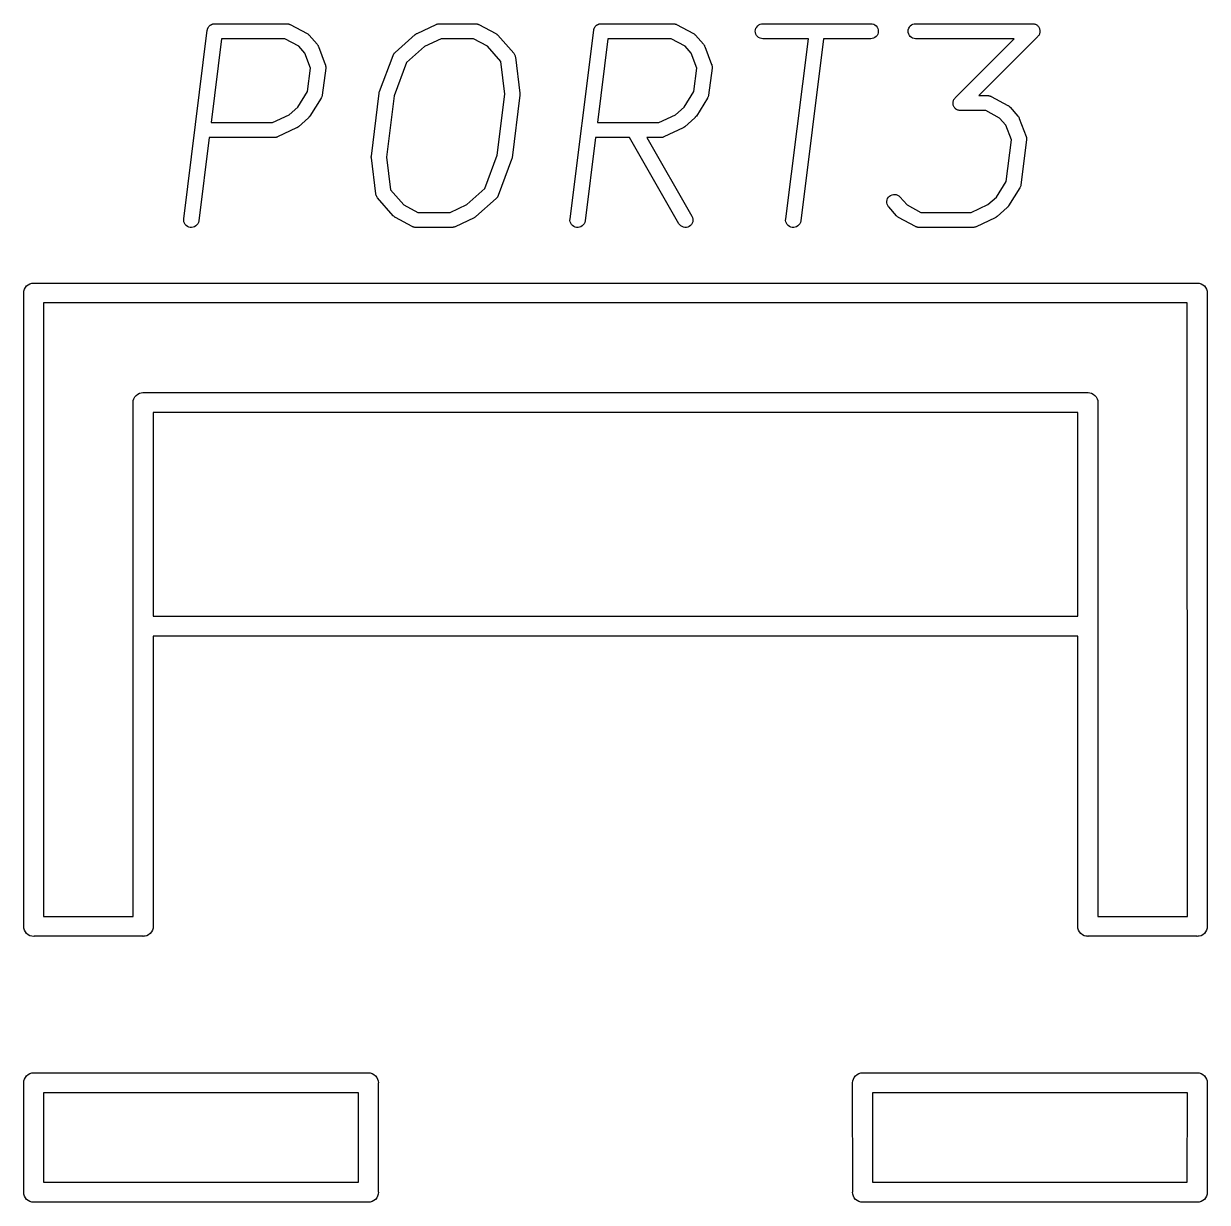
# Model space of a CAD drawing. Extents: x 122.2 to 176.2, y -122.3 to -87.7.
# Drawn here: x 138.2 to 145.77, y -104.27 to -96.73 of the extents above; entities that cross this region are included whole.
import ezdxf

# ---------------------------------------------------------------- set-up
doc = ezdxf.new("R2010")
doc.units = 0
doc.layers.add('BLACK', color=7, linetype='CONTINUOUS')

msp = doc.modelspace()

# ---------------------------------------------------------------- linework, layer by layer
at = {"layer": 'BLACK', "linetype": 'CONTINUOUS'}
for p, q in [((139.225, -97.9806), (139.376, -96.7741)), ((139.376, -96.7734), (139.377, -96.7719)), ((139.376, -96.7741), (139.376, -96.7734)), ((139.377, -96.7703), (139.378, -96.7673)), ((139.377, -96.7719), (139.377, -96.7703)), ((139.378, -96.7642), (139.379, -96.7628)), ((139.378, -96.7673), (139.378, -96.7642)), ((139.379, -96.7628), (139.38, -96.7613)), ((139.38, -96.7613), (139.381, -96.7585)), ((139.381, -96.7585), (139.382, -96.7557)), ((139.382, -96.7557), (139.383, -96.7544)), ((139.383, -96.7544), (139.384, -96.7531)), ((139.384, -96.7531), (139.386, -96.7506)), ((139.386, -96.7506), (139.388, -96.7481)), ((139.388, -96.7481), (139.389, -96.747)), ((139.389, -96.747), (139.39, -96.7458)), ((139.39, -96.7458), (139.392, -96.7438)), ((139.392, -96.7438), (139.395, -96.7416)), ((139.395, -96.7416), (139.396, -96.7408)), ((139.396, -96.7408), (139.397, -96.7398)), ((139.397, -96.7398), (139.4, -96.7384)), ((139.4, -96.7384), (139.403, -96.7367)), ((139.403, -96.7367), (139.404, -96.7362)), ((139.404, -96.7362), (139.406, -96.7354)), ((139.406, -96.7354), (139.409, -96.7345)), ((139.409, -96.7345), (139.412, -96.7334)), ((139.412, -96.7334), (139.413, -96.7332)), ((139.413, -96.7332), (139.415, -96.7327)), ((139.415, -96.7327), (139.418, -96.7324)), ((139.418, -96.7324), (139.421, -96.7319)), ((139.421, -96.7319), (139.422, -96.7319)), ((139.422, -96.7319), (139.424, -96.7318)), ((139.424, -96.7318), (139.884, -96.7318)), ((139.884, -96.7318), (139.886, -96.732)), ((139.884, -96.7318), (139.884, -96.7318)), ((139.886, -96.732), (139.888, -96.732)), ((139.888, -96.732), (139.891, -96.7325)), ((139.891, -96.7325), (139.894, -96.7328)), ((139.894, -96.7328), (139.896, -96.7335)), ((139.896, -96.7335), (139.898, -96.7339)), ((139.898, -96.7339), (139.9, -96.7349)), ((139.9, -96.7349), (139.903, -96.7357)), ((139.903, -96.7357), (139.904, -96.7367)), ((139.904, -96.7367), (139.906, -96.7375)), ((139.906, -96.7375), (140.014, -96.7949)), ((140.716, -96.7948), (140.718, -96.7938)), ((140.718, -96.7938), (140.84, -96.7364)), ((140.84, -96.7361), (140.841, -96.7358)), ((140.84, -96.7364), (140.84, -96.7361)), ((140.841, -96.7358), (140.842, -96.7354)), ((140.842, -96.7354), (140.846, -96.7343)), ((140.846, -96.7343), (140.849, -96.7331)), ((140.849, -96.7331), (140.85, -96.733)), ((140.85, -96.733), (140.851, -96.7327)), ((140.851, -96.7327), (140.855, -96.7323)), ((140.855, -96.7323), (140.859, -96.7318)), ((140.859, -96.7318), (140.859, -96.7319)), ((140.859, -96.7319), (140.86, -96.7318)), ((140.86, -96.7318), (141.09, -96.7318)), ((141.09, -96.7318), (141.091, -96.7318)), ((141.091, -96.7318), (141.093, -96.732)), ((141.093, -96.732), (141.095, -96.732)), ((141.095, -96.732), (141.098, -96.7325)), ((141.098, -96.7325), (141.1, -96.7328)), ((141.1, -96.7328), (141.102, -96.7335)), ((141.102, -96.7335), (141.104, -96.7339)), ((141.104, -96.7339), (141.107, -96.7349)), ((141.107, -96.7349), (141.109, -96.7357)), ((141.109, -96.7357), (141.111, -96.7367)), ((141.111, -96.7367), (141.113, -96.7375)), ((141.113, -96.7375), (141.221, -96.7949)), ((141.696, -97.9806), (141.847, -96.7741)), ((141.847, -96.7703), (141.848, -96.7673)), ((141.847, -96.7719), (141.847, -96.7703)), ((141.847, -96.7734), (141.847, -96.7719)), ((141.847, -96.7741), (141.847, -96.7734)), ((141.848, -96.7673), (141.849, -96.7642)), ((141.849, -96.7628), (141.85, -96.7613)), ((141.849, -96.7642), (141.849, -96.7628)), ((141.85, -96.7613), (141.851, -96.7585)), ((141.851, -96.7585), (141.853, -96.7557)), ((141.853, -96.7557), (141.854, -96.7544)), ((141.854, -96.7531), (141.856, -96.7506)), ((141.854, -96.7544), (141.854, -96.7531)), ((141.856, -96.7506), (141.858, -96.7481)), ((141.858, -96.7481), (141.859, -96.747)), ((141.859, -96.747), (141.86, -96.7458)), ((141.86, -96.7458), (141.863, -96.7438)), ((141.863, -96.7438), (141.865, -96.7416)), ((141.865, -96.7416), (141.867, -96.7408)), ((141.867, -96.7408), (141.868, -96.7398)), ((141.868, -96.7398), (141.871, -96.7384)), ((141.871, -96.7384), (141.873, -96.7367)), ((141.873, -96.7367), (141.875, -96.7362)), ((141.875, -96.7362), (141.876, -96.7354)), ((141.876, -96.7354), (141.879, -96.7345)), ((141.879, -96.7345), (141.882, -96.7334)), ((141.882, -96.7334), (141.884, -96.7332)), ((141.884, -96.7332), (141.885, -96.7327)), ((141.885, -96.7327), (141.888, -96.7324)), ((141.888, -96.7324), (141.891, -96.7319)), ((141.891, -96.7319), (141.893, -96.7319)), ((141.893, -96.7319), (141.894, -96.7318)), ((141.894, -96.7318), (142.354, -96.7318)), ((142.354, -96.7318), (142.355, -96.7318)), ((142.355, -96.7318), (142.357, -96.732)), ((142.357, -96.732), (142.359, -96.732)), ((142.359, -96.732), (142.361, -96.7325)), ((142.361, -96.7325), (142.364, -96.7328)), ((142.364, -96.7328), (142.366, -96.7335)), ((142.366, -96.7335), (142.368, -96.7339)), ((142.368, -96.7339), (142.371, -96.7349)), ((142.371, -96.7349), (142.373, -96.7357)), ((142.373, -96.7357), (142.375, -96.7367)), ((142.375, -96.7367), (142.377, -96.7375)), ((142.377, -96.7375), (142.484, -96.7949)), ((142.88, -96.7797), (142.881, -96.7703)), ((142.881, -96.7891), (142.88, -96.7797)), ((142.881, -96.7703), (142.884, -96.7613)), ((142.884, -96.7981), (142.881, -96.7891)), ((142.884, -96.7613), (142.889, -96.7531)), ((142.889, -96.7531), (142.895, -96.7458)), ((142.895, -96.7458), (142.902, -96.7398)), ((142.902, -96.7398), (142.91, -96.7354)), ((142.91, -96.7354), (142.919, -96.7327)), ((142.919, -96.7327), (142.929, -96.7318)), ((142.929, -96.7318), (143.618, -96.7318)), ((143.618, -96.7318), (143.619, -96.7318)), ((143.619, -96.7318), (143.628, -96.7328)), ((143.628, -96.7328), (143.637, -96.7357)), ((143.637, -96.7357), (143.645, -96.7402)), ((143.645, -96.7402), (143.652, -96.7463)), ((143.652, -96.7463), (143.658, -96.7536)), ((143.658, -96.7536), (143.663, -96.762)), ((143.663, -96.762), (143.665, -96.771)), ((143.665, -96.7898), (143.663, -96.7987)), ((143.665, -96.771), (143.666, -96.7804)), ((143.666, -96.7804), (143.665, -96.7898)), ((143.857, -96.7797), (143.858, -96.7703)), ((143.858, -96.7891), (143.857, -96.7797)), ((143.858, -96.7703), (143.861, -96.7613)), ((143.861, -96.7981), (143.858, -96.7891)), ((143.861, -96.7613), (143.865, -96.7531)), ((143.865, -96.7531), (143.871, -96.7458)), ((143.871, -96.7458), (143.879, -96.7398)), ((143.879, -96.7398), (143.887, -96.7354)), ((143.887, -96.7354), (143.896, -96.7327)), ((143.896, -96.7327), (143.905, -96.7318)), ((143.905, -96.7318), (144.652, -96.7318)), ((144.652, -96.7318), (144.653, -96.7318)), ((144.653, -96.7318), (144.653, -96.7318)), ((144.653, -96.7318), (144.653, -96.7318)), ((144.653, -96.7318), (144.653, -96.7318)), ((144.653, -96.7318), (144.658, -96.7323)), ((144.658, -96.7323), (144.662, -96.7328)), ((144.662, -96.7328), (144.662, -96.7328)), ((144.662, -96.7328), (144.662, -96.7328)), ((144.662, -96.7328), (144.667, -96.7342)), ((144.667, -96.7342), (144.671, -96.7356)), ((144.671, -96.7356), (144.671, -96.7357)), ((144.671, -96.7357), (144.671, -96.7357)), ((144.671, -96.7357), (144.675, -96.738)), ((144.675, -96.738), (144.679, -96.7401)), ((144.679, -96.7401), (144.679, -96.7402)), ((144.679, -96.7402), (144.679, -96.7402)), ((144.679, -96.7402), (144.683, -96.7433)), ((144.683, -96.7433), (144.687, -96.7462)), ((144.687, -96.7462), (144.687, -96.7462)), ((144.687, -96.7462), (144.687, -96.7463)), ((144.687, -96.7463), (144.69, -96.7499)), ((144.69, -96.7499), (144.692, -96.7535)), ((144.692, -96.7535), (144.692, -96.7536)), ((144.692, -96.7536), (144.693, -96.7536)), ((144.693, -96.7536), (144.695, -96.7577)), ((144.695, -96.7577), (144.697, -96.7618)), ((144.697, -96.7618), (144.697, -96.7619)), ((144.697, -96.7619), (144.697, -96.762)), ((144.697, -96.762), (144.698, -96.7666)), ((144.698, -96.7941), (144.697, -96.7986)), ((144.698, -96.7666), (144.7, -96.7708)), ((144.699, -96.7898), (144.698, -96.7941)), ((144.7, -96.7849), (144.699, -96.7896)), ((144.699, -96.7896), (144.699, -96.7897)), ((144.699, -96.7897), (144.699, -96.7898)), ((144.7, -96.7708), (144.7, -96.7709)), ((144.7, -96.7709), (144.7, -96.771)), ((144.7, -96.771), (144.7, -96.7755)), ((144.7, -96.7755), (144.7, -96.7802)), ((144.7, -96.7802), (144.7, -96.7803)), ((144.7, -96.7803), (144.7, -96.7804)), ((144.7, -96.7804), (144.7, -96.7849)), ((139.467, -96.8283), (139.4, -97.3638)), ((139.872, -96.8283), (139.467, -96.8283)), ((139.961, -96.8759), (139.872, -96.8283)), ((140.014, -96.7949), (140.015, -96.7952)), ((140.015, -96.7952), (140.018, -96.7973)), ((140.018, -96.7973), (140.021, -96.7993)), ((140.021, -96.7993), (140.022, -96.8)), ((140.022, -96.8), (140.022, -96.8006)), ((140.022, -96.8006), (140.025, -96.8032)), ((140.025, -96.8032), (140.028, -96.8057)), ((140.028, -96.8057), (140.078, -96.8632)), ((140.078, -96.8632), (140.078, -96.8637)), ((140.078, -96.8637), (140.08, -96.8667)), ((140.08, -96.8667), (140.083, -96.8696)), ((140.083, -96.8696), (140.083, -96.8705)), ((140.577, -96.9163), (140.706, -96.8014)), ((140.706, -96.8014), (140.707, -96.801)), ((140.707, -96.801), (140.708, -96.7999)), ((140.708, -96.7999), (140.71, -96.7987)), ((140.71, -96.7987), (140.712, -96.7972)), ((140.712, -96.7972), (140.714, -96.7956)), ((140.714, -96.7956), (140.716, -96.7948)), ((140.871, -96.8283), (140.765, -96.8782)), ((141.078, -96.8283), (140.871, -96.8283)), ((141.167, -96.8759), (141.078, -96.8283)), ((141.221, -96.7949), (141.221, -96.7952)), ((141.221, -96.7952), (141.224, -96.7973)), ((141.224, -96.7973), (141.227, -96.7993)), ((141.227, -96.7993), (141.228, -96.8)), ((141.228, -96.8), (141.229, -96.8006)), ((141.229, -96.8006), (141.231, -96.8032)), ((141.231, -96.8032), (141.234, -96.8057)), ((141.234, -96.8057), (141.335, -96.9206)), ((141.937, -96.8283), (141.87, -97.3638)), ((142.342, -96.8283), (141.937, -96.8283)), ((142.431, -96.8759), (142.342, -96.8283)), ((142.484, -96.7949), (142.485, -96.7952)), ((142.485, -96.7952), (142.488, -96.7973)), ((142.488, -96.7973), (142.491, -96.7993)), ((142.491, -96.7993), (142.492, -96.8)), ((142.492, -96.8), (142.493, -96.8006)), ((142.493, -96.8006), (142.495, -96.8032)), ((142.495, -96.8032), (142.498, -96.8057)), ((142.498, -96.8057), (142.548, -96.8632)), ((142.548, -96.8632), (142.549, -96.8637)), ((142.549, -96.8637), (142.551, -96.8667)), ((142.551, -96.8667), (142.553, -96.8696)), ((142.553, -96.8696), (142.554, -96.8705)), ((142.888, -96.8065), (142.884, -96.7981)), ((142.894, -96.8138), (142.888, -96.8065)), ((142.901, -96.8199), (142.894, -96.8138)), ((142.91, -96.8244), (142.901, -96.8199)), ((142.919, -96.8273), (142.91, -96.8244)), ((142.928, -96.8283), (142.919, -96.8273)), ((142.929, -96.8283), (142.928, -96.8283)), ((143.219, -96.8283), (142.929, -96.8283)), ((143.075, -97.9806), (143.219, -96.8283)), ((143.316, -96.8283), (143.17, -97.9925)), ((143.618, -96.8283), (143.316, -96.8283)), ((143.627, -96.8274), (143.618, -96.8283)), ((143.636, -96.8247), (143.627, -96.8274)), ((143.645, -96.8202), (143.636, -96.8247)), ((143.652, -96.8143), (143.645, -96.8202)), ((143.658, -96.807), (143.652, -96.8143)), ((143.663, -96.7987), (143.658, -96.807)), ((143.865, -96.8065), (143.861, -96.7981)), ((143.871, -96.8138), (143.865, -96.8065)), ((143.878, -96.8199), (143.871, -96.8138)), ((143.886, -96.8244), (143.878, -96.8199)), ((143.895, -96.8273), (143.886, -96.8244)), ((143.905, -96.8283), (143.895, -96.8273)), ((144.536, -96.8283), (143.905, -96.8283)), ((143.905, -96.8283), (143.905, -96.8283)), ((144.158, -97.2055), (144.536, -96.8283)), ((144.686, -96.8142), (144.309, -97.1914)), ((144.689, -96.8105), (144.686, -96.8142)), ((144.692, -96.807), (144.689, -96.8105)), ((144.694, -96.8028), (144.692, -96.8069)), ((144.692, -96.8069), (144.692, -96.807)), ((144.692, -96.807), (144.692, -96.807)), ((144.697, -96.7987), (144.694, -96.8028)), ((144.697, -96.7986), (144.697, -96.7987)), ((144.697, -96.7987), (144.697, -96.7987)), ((140, -96.9201), (139.961, -96.8759)), ((140.035, -97.0157), (140, -96.9201)), ((140.083, -96.8705), (140.084, -96.8714)), ((140.084, -96.8714), (140.085, -96.8747)), ((140.085, -96.8747), (140.087, -96.878)), ((140.087, -96.878), (140.13, -96.9929)), ((140.478, -97.1653), (140.564, -96.9355)), ((140.564, -96.9348), (140.565, -96.9331)), ((140.564, -96.9355), (140.564, -96.9348)), ((140.565, -96.9331), (140.566, -96.9313)), ((140.566, -96.9313), (140.567, -96.9289)), ((140.567, -96.9289), (140.568, -96.9264)), ((140.568, -96.9264), (140.569, -96.9249)), ((140.569, -96.9249), (140.57, -96.9232)), ((140.57, -96.9232), (140.572, -96.9212)), ((140.572, -96.9212), (140.574, -96.919)), ((140.574, -96.919), (140.576, -96.9178)), ((140.576, -96.9178), (140.577, -96.9163)), ((140.765, -96.8782), (140.65, -96.9805)), ((141.252, -96.9731), (141.167, -96.8759)), ((141.335, -96.9206), (141.335, -96.9209)), ((141.335, -96.9209), (141.335, -96.9209)), ((141.335, -96.9209), (141.335, -96.9209)), ((141.335, -96.9209), (141.335, -96.9211)), ((141.335, -96.9211), (141.338, -96.9249)), ((141.338, -96.9249), (141.34, -96.9286)), ((141.34, -96.9286), (141.34, -96.9288)), ((141.34, -96.9288), (141.341, -96.9289)), ((141.341, -96.9289), (141.342, -96.933)), ((141.342, -96.933), (141.344, -96.9372)), ((141.344, -96.9372), (141.344, -96.9374)), ((141.344, -96.9374), (141.344, -96.9375)), ((141.344, -96.9375), (141.345, -96.9419)), ((141.345, -96.9419), (141.346, -96.9464)), ((142.47, -96.9201), (142.431, -96.8759)), ((142.506, -97.0157), (142.47, -96.9201)), ((142.554, -96.8705), (142.554, -96.8714)), ((142.554, -96.8714), (142.556, -96.8747)), ((142.556, -96.8747), (142.557, -96.878)), ((142.557, -96.878), (142.6, -96.9929)), ((140.017, -97.1657), (140.035, -97.0157)), ((140.133, -97.0158), (140.111, -97.1882)), ((140.13, -96.9929), (140.13, -96.9935)), ((140.13, -96.9935), (140.131, -96.9954)), ((140.131, -96.9954), (140.131, -96.9971)), ((140.131, -96.9971), (140.132, -96.9999)), ((140.132, -96.9999), (140.132, -97.0027)), ((140.132, -97.0027), (140.133, -97.0046)), ((140.133, -97.0046), (140.133, -97.0064)), ((140.133, -97.0064), (140.133, -97.0093)), ((140.133, -97.0093), (140.133, -97.0121)), ((140.133, -97.0121), (140.133, -97.014)), ((140.133, -97.014), (140.133, -97.0158)), ((140.65, -96.9805), (140.57, -97.1938)), ((141.278, -97.1822), (141.252, -96.9731)), ((141.346, -96.9464), (141.375, -97.1762)), ((142.487, -97.1657), (142.506, -97.0157)), ((142.603, -97.0158), (142.581, -97.1882)), ((142.6, -96.9929), (142.601, -96.9935)), ((142.601, -96.9935), (142.601, -96.9954)), ((142.601, -96.9954), (142.602, -96.9971)), ((142.602, -96.9971), (142.602, -96.9999)), ((142.602, -96.9999), (142.603, -97.0027)), ((142.603, -97.0027), (142.603, -97.0046)), ((142.603, -97.0046), (142.603, -97.0064)), ((142.603, -97.0064), (142.603, -97.0093)), ((142.603, -97.0093), (142.603, -97.0121)), ((142.603, -97.0121), (142.603, -97.014)), ((142.603, -97.014), (142.603, -97.0158)), ((139.954, -97.2657), (140.017, -97.1657)), ((140.475, -97.1744), (140.476, -97.1704)), ((140.476, -97.1704), (140.477, -97.1664)), ((140.477, -97.1659), (140.478, -97.1653)), ((140.477, -97.1664), (140.477, -97.1659)), ((142.425, -97.2657), (142.487, -97.1657)), ((140.104, -97.2078), (140.032, -97.3227)), ((140.105, -97.2066), (140.104, -97.2072)), ((140.104, -97.2072), (140.104, -97.2078)), ((140.106, -97.2029), (140.105, -97.2066)), ((140.108, -97.1994), (140.106, -97.2029)), ((140.109, -97.198), (140.108, -97.1987)), ((140.108, -97.1987), (140.108, -97.1994)), ((140.11, -97.1941), (140.109, -97.198)), ((140.111, -97.1903), (140.11, -97.1941)), ((140.111, -97.1882), (140.111, -97.1889)), ((140.111, -97.1889), (140.111, -97.1896)), ((140.111, -97.1896), (140.111, -97.1903)), ((140.425, -97.5784), (140.475, -97.1762)), ((140.475, -97.175), (140.475, -97.1744)), ((140.475, -97.1756), (140.475, -97.175)), ((140.475, -97.1762), (140.475, -97.1756)), ((140.57, -97.1938), (140.521, -97.5844)), ((141.23, -97.5728), (141.278, -97.1822)), ((141.375, -97.1882), (141.325, -97.5904)), ((141.375, -97.1762), (141.375, -97.1769)), ((141.375, -97.1769), (141.375, -97.1778)), ((141.375, -97.1778), (141.375, -97.1788)), ((141.375, -97.1788), (141.375, -97.1826)), ((141.375, -97.1826), (141.375, -97.1863)), ((141.375, -97.1863), (141.375, -97.1872)), ((141.375, -97.1872), (141.375, -97.1882)), ((142.575, -97.2078), (142.503, -97.3227)), ((142.577, -97.203), (142.575, -97.2066)), ((142.575, -97.2066), (142.575, -97.2071)), ((142.575, -97.2071), (142.575, -97.2078)), ((142.579, -97.1994), (142.577, -97.203)), ((142.58, -97.1941), (142.579, -97.198)), ((142.579, -97.198), (142.579, -97.1987)), ((142.579, -97.1987), (142.579, -97.1994)), ((142.581, -97.1903), (142.58, -97.1941)), ((142.581, -97.1882), (142.581, -97.1889)), ((142.581, -97.1889), (142.581, -97.1896)), ((142.581, -97.1896), (142.581, -97.1903)), ((144.144, -97.2393), (144.145, -97.2348)), ((144.144, -97.2394), (144.144, -97.2393)), ((144.144, -97.2395), (144.144, -97.2394)), ((144.145, -97.2441), (144.144, -97.2395)), ((144.145, -97.23), (144.147, -97.2254)), ((144.145, -97.2301), (144.145, -97.23)), ((144.145, -97.23), (144.145, -97.23)), ((144.145, -97.2348), (144.145, -97.2301)), ((144.145, -97.2487), (144.145, -97.2441)), ((144.145, -97.2488), (144.145, -97.2487)), ((144.145, -97.2489), (144.145, -97.2488)), ((144.147, -97.2254), (144.148, -97.2211)), ((144.148, -97.221), (144.15, -97.217)), ((144.148, -97.2211), (144.148, -97.221)), ((144.148, -97.221), (144.148, -97.221)), ((144.15, -97.217), (144.152, -97.2128)), ((144.152, -97.2128), (144.152, -97.2127)), ((144.152, -97.2127), (144.153, -97.2127)), ((144.153, -97.2127), (144.155, -97.2092)), ((144.155, -97.2092), (144.158, -97.2055)), ((144.309, -97.1914), (144.365, -97.1914)), ((144.365, -97.1914), (144.366, -97.1914)), ((144.366, -97.1914), (144.368, -97.1916)), ((144.368, -97.1916), (144.37, -97.1916)), ((144.37, -97.1916), (144.372, -97.1922)), ((144.372, -97.1922), (144.375, -97.1925)), ((144.375, -97.1925), (144.377, -97.1931)), ((144.377, -97.1931), (144.379, -97.1935)), ((144.379, -97.1935), (144.381, -97.1945)), ((144.381, -97.1945), (144.384, -97.1953)), ((144.384, -97.1953), (144.386, -97.1963)), ((144.386, -97.1963), (144.388, -97.1971)), ((144.388, -97.1971), (144.495, -97.2545)), ((139.794, -97.3638), (139.9, -97.3139)), ((139.9, -97.3139), (139.954, -97.2657)), ((140.032, -97.3233), (140.031, -97.3247)), ((140.032, -97.3227), (140.032, -97.3233)), ((142.264, -97.3638), (142.37, -97.3139)), ((142.37, -97.3139), (142.425, -97.2657)), ((142.502, -97.3233), (142.501, -97.3247)), ((142.503, -97.3227), (142.502, -97.3233)), ((144.146, -97.2532), (144.145, -97.2489)), ((144.148, -97.2577), (144.146, -97.2532)), ((144.148, -97.2578), (144.148, -97.2577)), ((144.148, -97.2579), (144.148, -97.2578)), ((144.15, -97.262), (144.148, -97.2579)), ((144.152, -97.2661), (144.15, -97.262)), ((144.152, -97.2662), (144.152, -97.2661)), ((144.155, -97.27), (144.152, -97.2662)), ((144.152, -97.2662), (144.152, -97.2662)), ((144.158, -97.2734), (144.155, -97.27)), ((144.158, -97.2735), (144.158, -97.2734)), ((144.158, -97.2736), (144.158, -97.2735)), ((144.162, -97.2766), (144.158, -97.2736)), ((144.165, -97.2795), (144.162, -97.2766)), ((144.165, -97.2796), (144.165, -97.2795)), ((144.165, -97.2795), (144.165, -97.2795)), ((144.17, -97.2818), (144.165, -97.2796)), ((144.174, -97.284), (144.17, -97.2818)), ((144.174, -97.2841), (144.174, -97.284)), ((144.174, -97.284), (144.174, -97.284)), ((144.178, -97.2855), (144.174, -97.2841)), ((144.183, -97.2869), (144.178, -97.2855)), ((144.187, -97.2874), (144.183, -97.2869)), ((144.183, -97.2869), (144.183, -97.2869)), ((144.183, -97.2869), (144.183, -97.2869)), ((144.192, -97.2879), (144.187, -97.2874)), ((144.193, -97.2879), (144.192, -97.2879)), ((144.192, -97.2879), (144.192, -97.2879)), ((144.192, -97.2879), (144.192, -97.2879)), ((144.192, -97.2879), (144.192, -97.2879)), ((144.353, -97.2879), (144.193, -97.2879)), ((144.442, -97.3355), (144.353, -97.2879)), ((144.495, -97.2545), (144.496, -97.2549)), ((144.496, -97.2549), (144.499, -97.2569)), ((144.499, -97.2569), (144.502, -97.2589)), ((144.502, -97.2589), (144.503, -97.2596)), ((144.503, -97.2596), (144.504, -97.2602)), ((144.504, -97.2602), (144.506, -97.2628)), ((144.506, -97.2628), (144.509, -97.2653)), ((144.509, -97.2653), (144.559, -97.3228)), ((144.559, -97.3228), (144.56, -97.3233)), ((144.56, -97.3233), (144.562, -97.3263)), ((139.4, -97.3638), (139.794, -97.3638)), ((139.947, -97.3982), (139.825, -97.4557)), ((139.949, -97.3973), (139.947, -97.3982)), ((139.951, -97.3965), (139.949, -97.3973)), ((139.953, -97.3949), (139.951, -97.3965)), ((139.955, -97.3934), (139.953, -97.3949)), ((139.957, -97.3922), (139.955, -97.3934)), ((139.958, -97.3911), (139.957, -97.3922)), ((139.959, -97.3906), (139.958, -97.3911)), ((140.023, -97.3332), (139.959, -97.3906)), ((140.025, -97.3318), (140.023, -97.3332)), ((140.026, -97.3306), (140.025, -97.3318)), ((140.028, -97.3284), (140.026, -97.3306)), ((140.03, -97.3263), (140.028, -97.3284)), ((140.031, -97.3247), (140.03, -97.3263)), ((141.87, -97.3638), (142.264, -97.3638)), ((142.418, -97.3982), (142.296, -97.4557)), ((142.419, -97.3973), (142.418, -97.3982)), ((142.421, -97.3965), (142.419, -97.3973)), ((142.423, -97.3949), (142.421, -97.3965)), ((142.426, -97.3934), (142.423, -97.3949)), ((142.427, -97.3922), (142.426, -97.3934)), ((142.429, -97.3911), (142.427, -97.3922)), ((142.494, -97.3332), (142.429, -97.3906)), ((142.429, -97.3906), (142.429, -97.3911)), ((142.495, -97.3318), (142.494, -97.3332)), ((142.496, -97.3306), (142.495, -97.3318)), ((142.498, -97.3284), (142.496, -97.3306)), ((142.5, -97.3263), (142.498, -97.3284)), ((142.501, -97.3247), (142.5, -97.3263)), ((144.481, -97.3797), (144.442, -97.3355)), ((144.517, -97.4753), (144.481, -97.3797)), ((144.562, -97.3263), (144.564, -97.3292)), ((144.564, -97.3292), (144.564, -97.3301)), ((144.564, -97.3301), (144.565, -97.331)), ((144.565, -97.331), (144.566, -97.3344)), ((144.566, -97.3344), (144.568, -97.3376)), ((144.568, -97.3376), (144.611, -97.4525)), ((139.388, -97.4603), (139.321, -97.9925)), ((139.805, -97.4603), (139.388, -97.4603)), ((139.806, -97.4603), (139.805, -97.4602)), ((139.805, -97.4602), (139.805, -97.4603)), ((139.81, -97.4597), (139.806, -97.4603)), ((139.814, -97.4594), (139.81, -97.4597)), ((139.815, -97.4591), (139.814, -97.4594)), ((139.816, -97.459), (139.815, -97.4591)), ((139.819, -97.4578), (139.816, -97.459)), ((139.823, -97.4566), (139.819, -97.4578)), ((139.824, -97.4562), (139.823, -97.4566)), ((139.825, -97.456), (139.824, -97.4562)), ((139.825, -97.4557), (139.825, -97.456)), ((141.858, -97.4603), (141.792, -97.9925)), ((142.075, -97.4603), (141.858, -97.4603)), ((142.391, -98.0106), (142.075, -97.4603)), ((142.275, -97.4603), (142.186, -97.4603)), ((142.186, -97.4603), (142.475, -97.9625)), ((142.276, -97.4602), (142.275, -97.4603)), ((142.277, -97.4603), (142.276, -97.4602)), ((142.281, -97.4597), (142.277, -97.4603)), ((142.284, -97.4594), (142.281, -97.4597)), ((142.285, -97.4591), (142.284, -97.4594)), ((142.286, -97.459), (142.285, -97.4591)), ((142.29, -97.4578), (142.286, -97.459)), ((142.293, -97.4566), (142.29, -97.4578)), ((142.294, -97.4562), (142.293, -97.4566)), ((142.295, -97.456), (142.294, -97.4562)), ((142.296, -97.4557), (142.295, -97.456)), ((144.484, -97.7402), (144.517, -97.4753)), ((144.614, -97.4755), (144.578, -97.7627)), ((144.611, -97.4525), (144.611, -97.4532)), ((144.611, -97.4532), (144.612, -97.455)), ((144.612, -97.455), (144.613, -97.4568)), ((144.613, -97.4568), (144.613, -97.4596)), ((144.613, -97.4596), (144.614, -97.4623)), ((144.614, -97.4623), (144.614, -97.4642)), ((144.614, -97.4642), (144.614, -97.466)), ((144.614, -97.466), (144.614, -97.4689)), ((144.614, -97.4689), (144.614, -97.4717)), ((144.614, -97.4717), (144.614, -97.4736)), ((144.614, -97.4736), (144.614, -97.4755)), ((140.424, -97.5803), (140.425, -97.5793)), ((140.424, -97.584), (140.424, -97.5803)), ((140.424, -97.5878), (140.424, -97.584)), ((140.425, -97.5887), (140.424, -97.5878)), ((140.425, -97.5793), (140.425, -97.5784)), ((140.425, -97.5897), (140.425, -97.5887)), ((140.425, -97.5904), (140.425, -97.5897)), ((140.453, -97.8202), (140.425, -97.5904)), ((140.521, -97.5844), (140.547, -97.7935)), ((141.15, -97.7861), (141.23, -97.5728)), ((141.322, -97.6013), (141.236, -97.8311)), ((141.323, -97.5962), (141.322, -97.6002)), ((141.322, -97.6002), (141.322, -97.6007)), ((141.322, -97.6007), (141.322, -97.6013)), ((141.324, -97.5922), (141.323, -97.5962)), ((141.325, -97.591), (141.324, -97.5916)), ((141.324, -97.5916), (141.324, -97.5922)), ((141.325, -97.5904), (141.325, -97.591)), ((144.421, -97.8402), (144.484, -97.7402)), ((144.573, -97.7775), (144.572, -97.7811)), ((144.575, -97.7739), (144.573, -97.7775)), ((144.576, -97.7725), (144.575, -97.7732)), ((144.575, -97.7732), (144.575, -97.7739)), ((144.577, -97.7687), (144.576, -97.7725)), ((144.578, -97.7648), (144.577, -97.7687)), ((144.578, -97.7627), (144.578, -97.7634)), ((144.578, -97.7634), (144.578, -97.7641)), ((144.578, -97.7641), (144.578, -97.7648)), ((140.454, -97.8247), (140.453, -97.8202)), ((140.455, -97.8291), (140.454, -97.8247)), ((140.455, -97.8292), (140.455, -97.8291)), ((140.455, -97.8294), (140.455, -97.8292)), ((140.457, -97.8336), (140.455, -97.8294)), ((140.459, -97.8377), (140.457, -97.8336)), ((140.459, -97.8378), (140.459, -97.8377)), ((140.459, -97.838), (140.459, -97.8378)), ((140.462, -97.8418), (140.459, -97.838)), ((140.464, -97.8455), (140.462, -97.8418)), ((140.465, -97.8457), (140.464, -97.8455)), ((140.465, -97.846), (140.465, -97.8457)), ((140.465, -97.8457), (140.465, -97.8457)), ((140.465, -97.8457), (140.465, -97.8457)), ((140.565, -97.9609), (140.465, -97.846)), ((140.547, -97.7935), (140.632, -97.8907)), ((141.035, -97.8884), (141.15, -97.7861)), ((141.223, -97.8503), (141.093, -97.9652)), ((141.224, -97.8488), (141.223, -97.8503)), ((141.226, -97.8476), (141.224, -97.8488)), ((141.227, -97.8454), (141.226, -97.8476)), ((141.229, -97.8433), (141.227, -97.8454)), ((141.23, -97.8417), (141.229, -97.8433)), ((141.231, -97.8402), (141.23, -97.8417)), ((141.233, -97.8377), (141.231, -97.8402)), ((141.234, -97.8353), (141.233, -97.8377)), ((141.235, -97.8335), (141.234, -97.8353)), ((141.236, -97.8318), (141.235, -97.8335)), ((141.236, -97.8311), (141.236, -97.8318)), ((143.722, -97.8587), (143.726, -97.8499)), ((143.726, -97.8499), (143.731, -97.8419)), ((143.731, -97.8419), (143.737, -97.8351)), ((143.737, -97.8351), (143.745, -97.8297)), ((143.745, -97.8297), (143.754, -97.8258)), ((143.754, -97.8258), (143.763, -97.8238)), ((143.763, -97.8238), (143.772, -97.8235)), ((143.772, -97.8235), (143.781, -97.8251)), ((143.781, -97.8251), (143.79, -97.8284)), ((143.79, -97.8284), (143.798, -97.8334)), ((143.798, -97.8334), (143.805, -97.8399)), ((143.805, -97.8399), (143.85, -97.8907)), ((144.367, -97.8884), (144.421, -97.8402)), ((144.571, -97.7823), (144.499, -97.8972)), ((144.572, -97.7811), (144.571, -97.7817)), ((144.571, -97.7817), (144.571, -97.7823)), ((140.632, -97.8907), (140.722, -97.9383)), ((140.929, -97.9383), (141.035, -97.8884)), ((143.721, -97.8679), (143.722, -97.8587)), ((143.721, -97.8773), (143.721, -97.8679)), ((143.723, -97.8865), (143.721, -97.8773)), ((143.727, -97.8952), (143.723, -97.8865)), ((143.732, -97.9029), (143.727, -97.8952)), ((143.733, -97.9034), (143.732, -97.9029)), ((143.783, -97.9609), (143.733, -97.9034)), ((143.85, -97.8907), (143.939, -97.9383)), ((144.261, -97.9383), (144.367, -97.8884)), ((144.49, -97.9077), (144.426, -97.9652)), ((144.492, -97.9064), (144.49, -97.9077)), ((144.493, -97.9052), (144.492, -97.9064)), ((144.495, -97.9029), (144.493, -97.9052)), ((144.497, -97.9008), (144.495, -97.9029)), ((144.498, -97.8992), (144.497, -97.9008)), ((144.499, -97.8978), (144.498, -97.8992)), ((144.499, -97.8972), (144.499, -97.8978)), ((139.225, -97.99), (139.225, -97.9806)), ((139.227, -97.9993), (139.225, -97.99)), ((139.23, -98.0081), (139.227, -97.9993)), ((139.319, -98.0024), (139.315, -98.0109)), ((139.321, -97.9932), (139.319, -98.0024)), ((139.321, -97.9925), (139.321, -97.9932)), ((140.568, -97.9634), (140.565, -97.9609)), ((140.571, -97.966), (140.568, -97.9634)), ((140.572, -97.9666), (140.571, -97.966)), ((140.572, -97.9673), (140.572, -97.9666)), ((140.575, -97.9693), (140.572, -97.9673)), ((140.578, -97.9714), (140.575, -97.9693)), ((140.579, -97.9717), (140.578, -97.9714)), ((140.687, -98.0291), (140.579, -97.9717)), ((140.722, -97.9383), (140.929, -97.9383)), ((141.082, -97.9728), (140.96, -98.0302)), ((141.084, -97.9718), (141.082, -97.9728)), ((141.085, -97.971), (141.084, -97.9718)), ((141.088, -97.9694), (141.085, -97.971)), ((141.09, -97.9679), (141.088, -97.9694)), ((141.091, -97.9667), (141.09, -97.9679)), ((141.093, -97.9656), (141.091, -97.9667)), ((141.093, -97.9652), (141.093, -97.9656)), ((141.695, -97.99), (141.696, -97.9806)), ((141.697, -97.9993), (141.695, -97.99)), ((141.7, -98.0081), (141.697, -97.9993)), ((141.789, -98.0024), (141.785, -98.0109)), ((141.791, -97.9932), (141.789, -98.0024)), ((141.792, -97.9925), (141.791, -97.9932)), ((142.475, -97.9625), (142.475, -97.9631)), ((142.475, -97.9631), (142.479, -97.9717)), ((142.48, -97.9996), (142.476, -98.0084)), ((142.479, -97.9717), (142.481, -97.9809)), ((142.481, -97.9903), (142.48, -97.9996)), ((142.481, -97.9809), (142.481, -97.9903)), ((143.074, -97.99), (143.075, -97.9806)), ((143.076, -97.9993), (143.074, -97.99)), ((143.079, -98.0081), (143.076, -97.9993)), ((143.168, -98.0024), (143.164, -98.0109)), ((143.17, -97.9932), (143.168, -98.0024)), ((143.17, -97.9925), (143.17, -97.9932)), ((143.785, -97.9634), (143.783, -97.9609)), ((143.788, -97.966), (143.785, -97.9634)), ((143.789, -97.9666), (143.788, -97.966)), ((143.79, -97.9673), (143.789, -97.9666)), ((143.793, -97.9693), (143.79, -97.9673)), ((143.796, -97.9714), (143.793, -97.9693)), ((143.796, -97.9717), (143.796, -97.9714)), ((143.904, -98.0291), (143.796, -97.9717)), ((143.939, -97.9383), (144.261, -97.9383)), ((144.414, -97.9728), (144.292, -98.0302)), ((144.416, -97.9718), (144.414, -97.9728)), ((144.417, -97.971), (144.416, -97.9718)), ((144.42, -97.9694), (144.417, -97.971)), ((144.422, -97.9679), (144.42, -97.9694)), ((144.424, -97.9667), (144.422, -97.9679)), ((144.425, -97.9656), (144.424, -97.9667)), ((144.426, -97.9652), (144.425, -97.9656)), ((139.235, -98.016), (139.23, -98.0081)), ((139.241, -98.0229), (139.235, -98.016)), ((139.249, -98.0284), (139.241, -98.0229)), ((139.258, -98.0323), (139.249, -98.0284)), ((139.267, -98.0344), (139.258, -98.0323)), ((139.276, -98.0347), (139.267, -98.0344)), ((139.286, -98.0332), (139.276, -98.0347)), ((139.294, -98.0299), (139.286, -98.0332)), ((139.302, -98.0249), (139.294, -98.0299)), ((139.309, -98.0185), (139.302, -98.0249)), ((139.315, -98.0109), (139.309, -98.0185)), ((140.689, -98.0299), (140.687, -98.0291)), ((140.69, -98.0309), (140.689, -98.0299)), ((140.693, -98.0317), (140.69, -98.0309)), ((140.695, -98.0327), (140.693, -98.0317)), ((140.698, -98.0331), (140.695, -98.0327)), ((140.699, -98.0338), (140.698, -98.0331)), ((140.702, -98.034), (140.699, -98.0338)), ((140.705, -98.0346), (140.702, -98.034)), ((140.707, -98.0346), (140.705, -98.0346)), ((140.709, -98.0348), (140.707, -98.0346)), ((140.939, -98.0348), (140.709, -98.0348)), ((140.709, -98.0348), (140.709, -98.0348)), ((140.94, -98.0347), (140.939, -98.0348)), ((140.941, -98.0348), (140.94, -98.0347)), ((140.945, -98.0343), (140.941, -98.0348)), ((140.949, -98.0339), (140.945, -98.0343)), ((140.95, -98.0335), (140.949, -98.0336)), ((140.949, -98.0336), (140.949, -98.0339)), ((140.954, -98.0323), (140.95, -98.0335)), ((140.958, -98.0312), (140.954, -98.0323)), ((140.959, -98.0305), (140.958, -98.0308)), ((140.958, -98.0308), (140.958, -98.0312)), ((140.96, -98.0302), (140.959, -98.0305)), ((141.705, -98.016), (141.7, -98.0081)), ((141.712, -98.0229), (141.705, -98.016)), ((141.72, -98.0284), (141.712, -98.0229)), ((141.728, -98.0323), (141.72, -98.0284)), ((141.737, -98.0344), (141.728, -98.0323)), ((141.747, -98.0347), (141.737, -98.0344)), ((141.756, -98.0332), (141.747, -98.0347)), ((141.765, -98.0299), (141.756, -98.0332)), ((141.773, -98.0249), (141.765, -98.0299)), ((141.78, -98.0185), (141.773, -98.0249)), ((141.785, -98.0109), (141.78, -98.0185)), ((142.397, -98.0183), (142.391, -98.0106)), ((142.404, -98.0247), (142.397, -98.0183)), ((142.412, -98.0297), (142.404, -98.0247)), ((142.42, -98.0331), (142.412, -98.0297)), ((142.43, -98.0347), (142.42, -98.0331)), ((142.439, -98.0344), (142.43, -98.0347)), ((142.448, -98.0324), (142.439, -98.0344)), ((142.457, -98.0286), (142.448, -98.0324)), ((142.465, -98.0231), (142.457, -98.0286)), ((142.471, -98.0163), (142.465, -98.0231)), ((142.476, -98.0084), (142.471, -98.0163)), ((143.084, -98.016), (143.079, -98.0081)), ((143.091, -98.0229), (143.084, -98.016)), ((143.098, -98.0284), (143.091, -98.0229)), ((143.107, -98.0323), (143.098, -98.0284)), ((143.116, -98.0344), (143.107, -98.0323)), ((143.126, -98.0347), (143.116, -98.0344)), ((143.135, -98.0332), (143.126, -98.0347)), ((143.144, -98.0299), (143.135, -98.0332)), ((143.152, -98.0249), (143.144, -98.0299)), ((143.159, -98.0185), (143.152, -98.0249)), ((143.164, -98.0109), (143.159, -98.0185)), ((143.906, -98.0299), (143.904, -98.0291)), ((143.908, -98.0309), (143.906, -98.0299)), ((143.91, -98.0317), (143.908, -98.0309)), ((143.913, -98.0327), (143.91, -98.0317)), ((143.915, -98.0331), (143.913, -98.0327)), ((143.917, -98.0338), (143.915, -98.0331)), ((143.919, -98.034), (143.917, -98.0338)), ((143.922, -98.0346), (143.919, -98.034)), ((143.924, -98.0346), (143.922, -98.0346)), ((143.926, -98.0348), (143.924, -98.0346)), ((143.927, -98.0348), (143.926, -98.0348)), ((144.272, -98.0348), (143.927, -98.0348)), ((144.273, -98.0348), (144.272, -98.0347)), ((144.272, -98.0347), (144.272, -98.0348)), ((144.277, -98.0343), (144.273, -98.0348)), ((144.281, -98.0339), (144.277, -98.0343)), ((144.282, -98.0336), (144.281, -98.0339)), ((144.283, -98.0335), (144.282, -98.0336)), ((144.286, -98.0323), (144.283, -98.0335)), ((144.29, -98.0312), (144.286, -98.0323)), ((144.291, -98.0308), (144.29, -98.0312)), ((144.292, -98.0302), (144.291, -98.0305)), ((144.291, -98.0305), (144.291, -98.0308)), ((138.202, -98.454), (138.203, -98.4416)), ((138.203, -98.4571), (138.202, -98.454)), ((138.202, -102.501), (138.203, -98.4571)), ((138.203, -98.4416), (138.207, -98.4296)), ((138.207, -98.4296), (138.213, -98.4186)), ((138.213, -98.4186), (138.221, -98.4089)), ((138.221, -98.4089), (138.231, -98.4009)), ((138.231, -98.4009), (138.242, -98.395)), ((138.242, -98.395), (138.254, -98.3914)), ((138.254, -98.3914), (138.263, -98.3905)), ((138.263, -98.3905), (138.266, -98.3902)), ((138.266, -98.3902), (138.269, -98.3905)), ((138.269, -98.3905), (145.703, -98.3905)), ((145.703, -98.3905), (145.706, -98.3902)), ((145.706, -98.3902), (145.709, -98.3905)), ((145.709, -98.3905), (145.718, -98.3914)), ((145.718, -98.3914), (145.73, -98.395)), ((145.73, -98.395), (145.741, -98.4009)), ((145.741, -98.4009), (145.751, -98.4089)), ((145.751, -98.4089), (145.759, -98.4186)), ((145.759, -98.4186), (145.765, -98.4296)), ((145.765, -98.4296), (145.769, -98.4416)), ((145.769, -98.4416), (145.77, -98.454)), ((145.77, -98.454), (145.769, -98.4571)), ((145.769, -98.4571), (145.769, -102.501)), ((138.329, -98.5175), (138.329, -102.441)), ((145.642, -98.5175), (138.329, -98.5175)), ((145.643, -102.441), (145.642, -98.5175)), ((138.903, -99.1416), (138.907, -99.1296)), ((138.907, -99.1296), (138.913, -99.1186)), ((138.913, -99.1186), (138.921, -99.1089)), ((138.921, -99.1089), (138.931, -99.1009)), ((138.931, -99.1009), (138.942, -99.0951)), ((138.942, -99.0951), (138.954, -99.0914)), ((138.954, -99.0914), (138.963, -99.0905)), ((138.963, -99.0905), (138.966, -99.0902)), ((138.966, -99.0902), (138.969, -99.0905)), ((138.969, -99.0905), (145.003, -99.0905)), ((145.003, -99.0905), (145.006, -99.0902)), ((145.006, -99.0902), (145.009, -99.0905)), ((145.009, -99.0905), (145.018, -99.0914)), ((145.018, -99.0914), (145.03, -99.0951)), ((145.03, -99.0951), (145.041, -99.1009)), ((145.041, -99.1009), (145.051, -99.1089)), ((145.051, -99.1089), (145.059, -99.1186)), ((145.059, -99.1186), (145.065, -99.1296)), ((145.065, -99.1296), (145.069, -99.1416)), ((138.902, -99.154), (138.903, -99.1416)), ((138.903, -99.1571), (138.902, -99.154)), ((138.903, -100.581), (138.903, -99.1571)), ((145.069, -99.1416), (145.07, -99.154)), ((145.07, -99.154), (145.07, -99.1571)), ((145.07, -99.1571), (145.07, -100.581)), ((139.029, -99.2175), (139.029, -100.52)), ((144.942, -99.2175), (139.029, -99.2175)), ((144.943, -100.52), (144.942, -99.2175)), ((139.029, -100.52), (144.943, -100.52)), ((138.902, -100.584), (138.903, -100.581)), ((138.903, -100.587), (138.902, -100.584)), ((138.903, -102.441), (138.903, -100.587)), ((144.942, -100.647), (139.029, -100.647)), ((139.029, -100.647), (139.029, -102.501)), ((144.943, -102.501), (144.942, -100.647)), ((145.07, -100.581), (145.07, -100.584)), ((145.07, -100.584), (145.07, -100.587)), ((145.07, -100.587), (145.07, -102.441)), ((138.329, -102.441), (138.903, -102.441)), ((145.07, -102.441), (145.643, -102.441)), ((138.202, -102.504), (138.202, -102.501)), ((138.203, -102.516), (138.202, -102.504)), ((138.207, -102.528), (138.203, -102.516)), ((138.213, -102.539), (138.207, -102.528)), ((138.221, -102.549), (138.213, -102.539)), ((139.019, -102.539), (139.011, -102.549)), ((139.025, -102.528), (139.019, -102.539)), ((139.029, -102.516), (139.025, -102.528)), ((139.029, -102.501), (139.03, -102.504)), ((139.03, -102.504), (139.029, -102.516)), ((144.942, -102.504), (144.943, -102.501)), ((144.943, -102.516), (144.942, -102.504)), ((144.947, -102.528), (144.943, -102.516)), ((144.953, -102.539), (144.947, -102.528)), ((144.961, -102.549), (144.953, -102.539)), ((145.759, -102.539), (145.751, -102.549)), ((145.765, -102.528), (145.759, -102.539)), ((145.769, -102.516), (145.765, -102.528)), ((145.769, -102.501), (145.77, -102.504)), ((145.77, -102.504), (145.769, -102.516)), ((138.231, -102.557), (138.221, -102.549)), ((138.242, -102.563), (138.231, -102.557)), ((138.254, -102.567), (138.242, -102.563)), ((138.266, -102.568), (138.254, -102.567)), ((138.269, -102.567), (138.266, -102.568)), ((138.963, -102.567), (138.269, -102.567)), ((138.966, -102.568), (138.963, -102.567)), ((138.969, -102.567), (138.966, -102.568)), ((138.978, -102.567), (138.969, -102.567)), ((138.99, -102.563), (138.978, -102.567)), ((139.001, -102.557), (138.99, -102.563)), ((139.011, -102.549), (139.001, -102.557)), ((144.971, -102.557), (144.961, -102.549)), ((144.982, -102.563), (144.971, -102.557)), ((144.994, -102.567), (144.982, -102.563)), ((145.003, -102.567), (144.994, -102.567)), ((145.006, -102.568), (145.003, -102.567)), ((145.009, -102.567), (145.006, -102.568)), ((145.703, -102.567), (145.009, -102.567)), ((145.706, -102.568), (145.703, -102.567)), ((145.709, -102.567), (145.706, -102.568)), ((145.718, -102.567), (145.709, -102.567)), ((145.73, -102.563), (145.718, -102.567)), ((145.741, -102.557), (145.73, -102.563)), ((145.751, -102.549), (145.741, -102.557)), ((138.221, -103.459), (138.231, -103.451)), ((138.231, -103.451), (138.242, -103.445)), ((138.242, -103.445), (138.254, -103.441)), ((138.254, -103.441), (138.263, -103.441)), ((138.263, -103.441), (138.266, -103.44)), ((138.266, -103.44), (138.269, -103.441)), ((138.269, -103.441), (140.403, -103.441)), ((140.403, -103.441), (140.406, -103.44)), ((140.406, -103.44), (140.409, -103.441)), ((140.409, -103.441), (140.418, -103.441)), ((140.418, -103.441), (140.43, -103.445)), ((140.43, -103.445), (140.441, -103.451)), ((140.441, -103.451), (140.451, -103.459)), ((143.521, -103.459), (143.531, -103.451)), ((143.531, -103.451), (143.542, -103.445)), ((143.542, -103.445), (143.554, -103.441)), ((143.554, -103.441), (143.566, -103.44)), ((143.566, -103.44), (143.569, -103.441)), ((143.569, -103.441), (145.703, -103.441)), ((145.703, -103.441), (145.706, -103.44)), ((145.706, -103.44), (145.718, -103.441)), ((145.718, -103.441), (145.73, -103.445)), ((145.73, -103.445), (145.741, -103.451)), ((145.741, -103.451), (145.751, -103.459)), ((138.202, -103.504), (138.203, -103.492)), ((138.203, -103.507), (138.202, -103.504)), ((138.202, -104.201), (138.203, -103.507)), ((138.203, -103.492), (138.207, -103.48)), ((138.207, -103.48), (138.213, -103.469)), ((138.213, -103.469), (138.221, -103.459)), ((140.451, -103.459), (140.459, -103.469)), ((140.459, -103.469), (140.465, -103.48)), ((140.465, -103.48), (140.469, -103.492)), ((140.469, -103.492), (140.47, -103.504)), ((140.47, -103.504), (140.469, -103.507)), ((140.469, -103.507), (140.469, -104.201)), ((143.502, -103.504), (143.503, -103.492)), ((143.502, -103.507), (143.502, -103.504)), ((143.503, -104.201), (143.502, -103.507)), ((143.503, -103.492), (143.507, -103.48)), ((143.507, -103.48), (143.513, -103.469)), ((143.513, -103.469), (143.521, -103.459)), ((145.751, -103.459), (145.759, -103.469)), ((145.759, -103.469), (145.765, -103.48)), ((145.765, -103.48), (145.769, -103.492)), ((145.769, -103.492), (145.77, -103.504)), ((145.77, -103.504), (145.769, -103.507)), ((145.769, -103.507), (145.769, -104.201)), ((138.329, -103.567), (138.329, -104.14)), ((140.343, -103.567), (138.329, -103.567)), ((140.343, -104.14), (140.343, -103.567)), ((143.63, -103.567), (143.63, -104.14)), ((145.643, -103.567), (143.63, -103.567)), ((145.642, -104.14), (145.643, -103.567)), ((138.202, -104.204), (138.202, -104.201)), ((138.203, -104.216), (138.202, -104.204)), ((138.329, -104.14), (140.343, -104.14)), ((140.469, -104.201), (140.47, -104.204)), ((140.47, -104.204), (140.469, -104.216)), ((143.502, -104.204), (143.503, -104.201)), ((143.503, -104.216), (143.502, -104.204)), ((143.63, -104.14), (145.642, -104.14)), ((145.769, -104.201), (145.77, -104.204)), ((145.77, -104.204), (145.769, -104.216)), ((138.207, -104.228), (138.203, -104.216)), ((138.213, -104.239), (138.207, -104.228)), ((138.221, -104.249), (138.213, -104.239)), ((138.231, -104.257), (138.221, -104.249)), ((138.242, -104.263), (138.231, -104.257)), ((138.254, -104.267), (138.242, -104.263)), ((138.266, -104.268), (138.254, -104.267)), ((138.269, -104.267), (138.266, -104.268)), ((140.403, -104.267), (138.269, -104.267)), ((140.406, -104.268), (140.403, -104.267)), ((140.409, -104.267), (140.406, -104.268)), ((140.418, -104.267), (140.409, -104.267)), ((140.43, -104.263), (140.418, -104.267)), ((140.441, -104.257), (140.43, -104.263)), ((140.451, -104.249), (140.441, -104.257)), ((140.459, -104.239), (140.451, -104.249)), ((140.465, -104.228), (140.459, -104.239)), ((140.469, -104.216), (140.465, -104.228)), ((143.507, -104.228), (143.503, -104.216)), ((143.513, -104.239), (143.507, -104.228)), ((143.521, -104.249), (143.513, -104.239)), ((143.531, -104.257), (143.521, -104.249)), ((143.542, -104.263), (143.531, -104.257)), ((143.554, -104.267), (143.542, -104.263)), ((143.563, -104.267), (143.554, -104.267)), ((143.566, -104.268), (143.563, -104.267)), ((143.569, -104.267), (143.566, -104.268)), ((145.703, -104.267), (143.569, -104.267)), ((145.706, -104.268), (145.703, -104.267)), ((145.709, -104.267), (145.706, -104.268)), ((145.718, -104.267), (145.709, -104.267)), ((145.73, -104.263), (145.718, -104.267)), ((145.741, -104.257), (145.73, -104.263)), ((145.751, -104.249), (145.741, -104.257)), ((145.759, -104.239), (145.751, -104.249)), ((145.765, -104.228), (145.759, -104.239)), ((145.769, -104.216), (145.765, -104.228))]:
    msp.add_line(p, q, dxfattribs=at)

doc.saveas('drawing.dxf')
